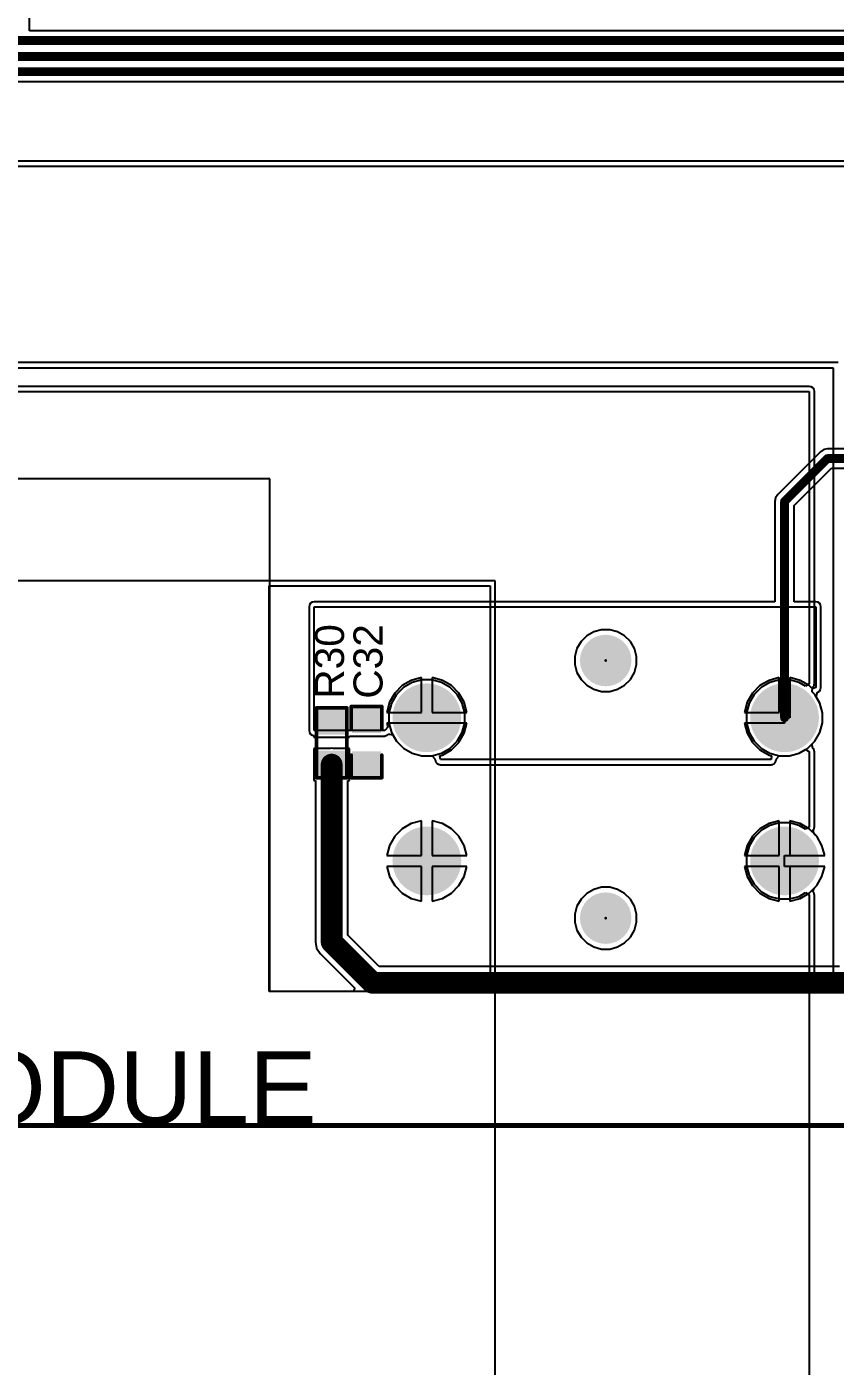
# Model space of a CAD drawing. Header units: millimetres. Extents: x -3 to 175, y -4 to 177.
# Drawn here: x 26.48 to 54.73, y 64.91 to 111.7 of the extents above; entities that cross this region are included whole.
import ezdxf

# ---------------------------------------------------------------- set-up
doc = ezdxf.new("R2010")
doc.units = ezdxf.units.MM
for name, color, linetype in [('BottomLayer', 5, 'Continuous'), ('BottomSolder', 6, 'Continuous'), ('MultiLayer', 9, 'Continuous'), ('PadHoleLayer', 156, 'Continuous'), ('TopLayer', 1, 'Continuous'), ('TopOverlay', 2, 'Continuous'), ('TopPaste', 8, 'Continuous'), ('TopSolder', 216, 'Continuous')]:
    doc.layers.add(name, color=color, linetype=linetype)
doc.styles.add('Arial', font='', dxfattribs={"height": 0.2})
doc.styles.get('Arial').set_extended_font_data('Arial')

# ---------------------------------------------------------------- blocks, each defined once
blk = doc.blocks.new('R___0603_28')
at = {"layer": 'TopLayer'}
for points in [[(-0.381, 0.4445), (-0.381, -0.4445), (-1.143, -0.4445), (-1.143, 0.4445)], [(1.143, 0.4445), (1.143, -0.4445), (0.381, -0.4445), (0.381, 0.4445)]]:
    blk.add_hatch(color=1, dxfattribs=at).paths.add_polyline_path(points)
at = {"layer": 'TopPaste'}
for points in [[(-0.381, 0.4445), (-0.381, -0.4445), (-1.143, -0.4445), (-1.143, 0.4445)], [(1.143, 0.4445), (1.143, -0.4445), (0.381, -0.4445), (0.381, 0.4445)]]:
    blk.add_hatch(color=8, dxfattribs=at).paths.add_polyline_path(points)
at = {"layer": 'TopSolder'}
for points in [[(-0.2794, 0.5461), (-0.2794, -0.5461), (-1.2446, -0.5461), (-1.2446, 0.5461)], [(1.2446, 0.5461), (1.2446, -0.5461), (0.2794, -0.5461), (0.2794, 0.5461)]]:
    blk.add_hatch(color=216, dxfattribs=at).paths.add_polyline_path(points)
at = {"layer": 'TopOverlay', "const_width": 0.127}
for points in [[(-1.2192, 0.5334), (-1.2192, -0.5334)], [(-1.2192, 0.5334), (1.2192, 0.5334)], [(1.2192, 0.5334), (1.2192, -0.5334)], [(-1.2192, -0.5334), (1.2192, -0.5334)]]:
    blk.add_lwpolyline(points, dxfattribs=at)
at = {"layer": 'TopOverlay', "const_width": 0.0635}
for points in [[(-1.25095, 0.5334, 1), (-1.18745, 0.5334, 1)], [(-1.25095, 0.5334, 1), (-1.18745, 0.5334, 1)], [(1.18745, 0.5334, 1), (1.25095, 0.5334, 1)], [(1.18745, 0.5334, 1), (1.25095, 0.5334, 1)], [(-1.25095, -0.5334, 1), (-1.18745, -0.5334, 1)], [(-1.25095, -0.5334, 1), (-1.18745, -0.5334, 1)], [(1.18745, -0.5334, 1), (1.25095, -0.5334, 1)], [(1.18745, -0.5334, 1), (1.25095, -0.5334, 1)]]:
    blk.add_lwpolyline(points, format="xyb", close=True, dxfattribs=at)
blk = doc.blocks.new('LHE10_20D0512_02_44')
at = {"layer": 'BottomLayer'}
h = blk.add_hatch(color=5, dxfattribs=at)
edge = h.paths.add_edge_path()
edge.add_arc((-23.5, 17.5), 1.5, 0, 360)
h = blk.add_hatch(color=5, dxfattribs=at)
edge = h.paths.add_edge_path()
edge.add_arc((23.25, 10), 1.25, 90, 270)
edge.add_line((23.25, 8.75), (23.75, 8.75))
edge.add_arc((23.75, 10), 1.25, 270, 450)
edge.add_line((23.75, 11.25), (23.25, 11.25))
h = blk.add_hatch(color=5, dxfattribs=at)
edge = h.paths.add_edge_path()
edge.add_arc((23.25, 5), 1.25, 90, 270)
edge.add_line((23.25, 3.75), (23.75, 3.75))
edge.add_arc((23.75, 5), 1.25, 270, 450)
edge.add_line((23.75, 6.25), (23.25, 6.25))
h = blk.add_hatch(color=5, dxfattribs=at)
edge = h.paths.add_edge_path()
edge.add_arc((-23.5, 0), 1.5, 0, 360)
h = blk.add_hatch(color=5, dxfattribs=at)
edge = h.paths.add_edge_path()
edge.add_arc((23.25, -5), 1.25, 90, 270)
edge.add_line((23.25, -6.25), (23.75, -6.25))
edge.add_arc((23.75, -5), 1.25, 270, 450)
edge.add_line((23.75, -3.75), (23.25, -3.75))
h = blk.add_hatch(color=5, dxfattribs=at)
edge = h.paths.add_edge_path()
edge.add_arc((23.25, -10), 1.25, 90, 270)
edge.add_line((23.25, -11.25), (23.75, -11.25))
edge.add_arc((23.75, -10), 1.25, 270, 450)
edge.add_line((23.75, -8.75), (23.25, -8.75))
h = blk.add_hatch(color=5, dxfattribs=at)
edge = h.paths.add_edge_path()
edge.add_arc((-23.5, -17.5), 1.5, 0, 360)
at = {"layer": 'BottomSolder'}
h = blk.add_hatch(color=6, dxfattribs=at)
edge = h.paths.add_edge_path()
edge.add_arc((-23.5, 17.5), 1.602, 0, 360)
h = blk.add_hatch(color=6, dxfattribs=at)
edge = h.paths.add_edge_path()
edge.add_arc((23.25, 10), 1.352, 90, 270)
edge.add_line((23.25, 8.648), (23.75, 8.648))
edge.add_arc((23.75, 10), 1.352, 270, 450)
edge.add_line((23.75, 11.352), (23.25, 11.352))
h = blk.add_hatch(color=6, dxfattribs=at)
edge = h.paths.add_edge_path()
edge.add_arc((23.25, 5), 1.352, 90, 270)
edge.add_line((23.25, 3.648), (23.75, 3.648))
edge.add_arc((23.75, 5), 1.352, 270, 450)
edge.add_line((23.75, 6.352), (23.25, 6.352))
h = blk.add_hatch(color=6, dxfattribs=at)
edge = h.paths.add_edge_path()
edge.add_arc((-23.5, 0), 1.602, 0, 360)
h = blk.add_hatch(color=6, dxfattribs=at)
edge = h.paths.add_edge_path()
edge.add_arc((23.25, -5), 1.352, 90, 270)
edge.add_line((23.25, -6.352), (23.75, -6.352))
edge.add_arc((23.75, -5), 1.352, 270, 450)
edge.add_line((23.75, -3.648), (23.25, -3.648))
h = blk.add_hatch(color=6, dxfattribs=at)
edge = h.paths.add_edge_path()
edge.add_arc((23.25, -10), 1.352, 90, 270)
edge.add_line((23.25, -11.352), (23.75, -11.352))
edge.add_arc((23.75, -10), 1.352, 270, 450)
edge.add_line((23.75, -8.648), (23.25, -8.648))
h = blk.add_hatch(color=6, dxfattribs=at)
edge = h.paths.add_edge_path()
edge.add_arc((-23.5, -17.5), 1.602, 0, 360)
at = {"layer": 'MultiLayer'}
h = blk.add_hatch(color=9, dxfattribs=at)
edge = h.paths.add_edge_path()
edge.add_arc((-23.5, 17.5), 1.5, 0, 360)
h = blk.add_hatch(color=9, dxfattribs=at)
edge = h.paths.add_edge_path()
edge.add_arc((23.25, 10), 1.25, 90, 270)
edge.add_line((23.25, 8.75), (23.75, 8.75))
edge.add_arc((23.75, 10), 1.25, 270, 450)
edge.add_line((23.75, 11.25), (23.25, 11.25))
h = blk.add_hatch(color=9, dxfattribs=at)
edge = h.paths.add_edge_path()
edge.add_arc((23.25, 5), 1.25, 90, 270)
edge.add_line((23.25, 3.75), (23.75, 3.75))
edge.add_arc((23.75, 5), 1.25, 270, 450)
edge.add_line((23.75, 6.25), (23.25, 6.25))
h = blk.add_hatch(color=9, dxfattribs=at)
edge = h.paths.add_edge_path()
edge.add_arc((-23.5, 0), 1.5, 0, 360)
h = blk.add_hatch(color=9, dxfattribs=at)
edge = h.paths.add_edge_path()
edge.add_arc((23.25, -5), 1.25, 90, 270)
edge.add_line((23.25, -6.25), (23.75, -6.25))
edge.add_arc((23.75, -5), 1.25, 270, 450)
edge.add_line((23.75, -3.75), (23.25, -3.75))
h = blk.add_hatch(color=9, dxfattribs=at)
edge = h.paths.add_edge_path()
edge.add_arc((23.25, -10), 1.25, 90, 270)
edge.add_line((23.25, -11.25), (23.75, -11.25))
edge.add_arc((23.75, -10), 1.25, 270, 450)
edge.add_line((23.75, -8.75), (23.25, -8.75))
h = blk.add_hatch(color=9, dxfattribs=at)
edge = h.paths.add_edge_path()
edge.add_arc((-23.5, -17.5), 1.5, 0, 360)
at = {"layer": 'PadHoleLayer'}
h = blk.add_hatch(color=156, dxfattribs=at)
edge = h.paths.add_edge_path()
edge.add_arc((-23.5, 17.5), 0.75, 0, 360)
h = blk.add_hatch(color=156, dxfattribs=at)
edge = h.paths.add_edge_path()
edge.add_arc((23.5, 10), 0.75, 0, 360)
h = blk.add_hatch(color=156, dxfattribs=at)
edge = h.paths.add_edge_path()
edge.add_arc((23.5, 5), 0.75, 0, 360)
h = blk.add_hatch(color=156, dxfattribs=at)
edge = h.paths.add_edge_path()
edge.add_arc((-23.5, 0), 0.75, 0, 360)
h = blk.add_hatch(color=156, dxfattribs=at)
edge = h.paths.add_edge_path()
edge.add_arc((23.5, -5), 0.75, 0, 360)
h = blk.add_hatch(color=156, dxfattribs=at)
edge = h.paths.add_edge_path()
edge.add_arc((23.5, -10), 0.75, 0, 360)
h = blk.add_hatch(color=156, dxfattribs=at)
edge = h.paths.add_edge_path()
edge.add_arc((-23.5, -17.5), 0.75, 0, 360)
at = {"layer": 'TopLayer'}
h = blk.add_hatch(color=1, dxfattribs=at)
edge = h.paths.add_edge_path()
edge.add_arc((-23.5, 17.5), 1.5, 0, 360)
h = blk.add_hatch(color=1, dxfattribs=at)
edge = h.paths.add_edge_path()
edge.add_arc((23.25, 10), 1.25, 90, 270)
edge.add_line((23.25, 8.75), (23.75, 8.75))
edge.add_arc((23.75, 10), 1.25, 270, 450)
edge.add_line((23.75, 11.25), (23.25, 11.25))
h = blk.add_hatch(color=1, dxfattribs=at)
edge = h.paths.add_edge_path()
edge.add_arc((23.25, 5), 1.25, 90, 270)
edge.add_line((23.25, 3.75), (23.75, 3.75))
edge.add_arc((23.75, 5), 1.25, 270, 450)
edge.add_line((23.75, 6.25), (23.25, 6.25))
h = blk.add_hatch(color=1, dxfattribs=at)
edge = h.paths.add_edge_path()
edge.add_arc((-23.5, 0), 1.5, 0, 360)
h = blk.add_hatch(color=1, dxfattribs=at)
edge = h.paths.add_edge_path()
edge.add_arc((23.25, -5), 1.25, 90, 270)
edge.add_line((23.25, -6.25), (23.75, -6.25))
edge.add_arc((23.75, -5), 1.25, 270, 450)
edge.add_line((23.75, -3.75), (23.25, -3.75))
h = blk.add_hatch(color=1, dxfattribs=at)
edge = h.paths.add_edge_path()
edge.add_arc((23.25, -10), 1.25, 90, 270)
edge.add_line((23.25, -11.25), (23.75, -11.25))
edge.add_arc((23.75, -10), 1.25, 270, 450)
edge.add_line((23.75, -8.75), (23.25, -8.75))
h = blk.add_hatch(color=1, dxfattribs=at)
edge = h.paths.add_edge_path()
edge.add_arc((-23.5, -17.5), 1.5, 0, 360)
at = {"layer": 'TopSolder'}
h = blk.add_hatch(color=216, dxfattribs=at)
edge = h.paths.add_edge_path()
edge.add_arc((-23.5, 17.5), 1.602, 0, 360)
h = blk.add_hatch(color=216, dxfattribs=at)
edge = h.paths.add_edge_path()
edge.add_arc((23.25, 10), 1.352, 90, 270)
edge.add_line((23.25, 8.648), (23.75, 8.648))
edge.add_arc((23.75, 10), 1.352, 270, 450)
edge.add_line((23.75, 11.352), (23.25, 11.352))
h = blk.add_hatch(color=216, dxfattribs=at)
edge = h.paths.add_edge_path()
edge.add_arc((23.25, 5), 1.352, 90, 270)
edge.add_line((23.25, 3.648), (23.75, 3.648))
edge.add_arc((23.75, 5), 1.352, 270, 450)
edge.add_line((23.75, 6.352), (23.25, 6.352))
h = blk.add_hatch(color=216, dxfattribs=at)
edge = h.paths.add_edge_path()
edge.add_arc((-23.5, 0), 1.602, 0, 360)
h = blk.add_hatch(color=216, dxfattribs=at)
edge = h.paths.add_edge_path()
edge.add_arc((23.25, -5), 1.352, 90, 270)
edge.add_line((23.25, -6.352), (23.75, -6.352))
edge.add_arc((23.75, -5), 1.352, 270, 450)
edge.add_line((23.75, -3.648), (23.25, -3.648))
h = blk.add_hatch(color=216, dxfattribs=at)
edge = h.paths.add_edge_path()
edge.add_arc((23.25, -10), 1.352, 90, 270)
edge.add_line((23.25, -11.352), (23.75, -11.352))
edge.add_arc((23.75, -10), 1.352, 270, 450)
edge.add_line((23.75, -8.648), (23.25, -8.648))
h = blk.add_hatch(color=216, dxfattribs=at)
edge = h.paths.add_edge_path()
edge.add_arc((-23.5, -17.5), 1.602, 0, 360)
at = {"layer": 'TopOverlay', "const_width": 0.175}
for points in [[(-27.75, 22.75), (27.75, 22.75)], [(-27.75, -22.75), (-27.75, 22.75)], [(27.75, -17.032), (27.75, 22.75)], [(-18.547, 16.98), (-18.547, 18.692)], [(-19.467, 16.98), (-17.626, 16.98)], [(-19.009, 16.467), (-18.085, 16.467)], [(-18.829, 15.874), (-18.265, 15.874)], [(22.032, -22.75), (27.75, -17.032)], [(-27.75, -22.75), (22.032, -22.75)]]:
    blk.add_lwpolyline(points, dxfattribs=at)
at = {"layer": 'TopOverlay', "const_width": 0.0875}
for points in [[(-27.794, 22.75, 1), (-27.706, 22.75, 1)], [(-27.794, 22.75, 1), (-27.706, 22.75, 1)], [(27.706, 22.75, 1), (27.794, 22.75, 1)], [(27.706, 22.75, 1), (27.794, 22.75, 1)], [(-18.591, 18.692, 1), (-18.503, 18.692, 1)], [(-19.511, 16.98, 1), (-19.424, 16.98, 1)], [(-18.591, 16.98, 1), (-18.503, 16.98, 1)], [(-17.67, 16.98, 1), (-17.583, 16.98, 1)], [(-19.053, 16.467, 1), (-18.965, 16.467, 1)], [(-18.129, 16.467, 1), (-18.041, 16.467, 1)], [(-18.872, 15.874, 1), (-18.785, 15.874, 1)], [(-18.309, 15.874, 1), (-18.221, 15.874, 1)], [(27.706, -17.032, 1), (27.794, -17.032, 1)], [(27.706, -17.032, 1), (27.794, -17.032, 1)], [(-27.794, -22.75, 1), (-27.706, -22.75, 1)], [(-27.794, -22.75, 1), (-27.706, -22.75, 1)], [(21.988, -22.75, 1), (22.076, -22.75, 1)], [(21.988, -22.75, 1), (22.076, -22.75, 1)]]:
    blk.add_lwpolyline(points, format="xyb", close=True, dxfattribs=at)
at = {"layer": 'TopOverlay'}
for s, p in [('-Vo1', (16.071, 9.184)), ('+Vo1', (16.071, 4.207)), ('AC(N)', (-19.897, -1.044)), ('LHE10-20D0512-02', (-8.179, -0.889)), ('-Vo2', (15.428, -5.746)), ('+Vo2', (15.428, -10.723)), ('AC(L)', (-19.81, -18.123))]:
    blk.add_text(s, height=1.5, rotation=360, dxfattribs=at).set_placement(p)
blk = doc.blocks.new('B3F_4055_B_59')
at = {"layer": 'BottomLayer'}
h = blk.add_hatch(color=5, dxfattribs=at)
edge = h.paths.add_edge_path()
edge.add_arc((-6.25, 2.5), 1.15, 0, 360)
h = blk.add_hatch(color=5, dxfattribs=at)
edge = h.paths.add_edge_path()
edge.add_arc((6.25, 2.5), 1.15, 0, 360)
h = blk.add_hatch(color=5, dxfattribs=at)
edge = h.paths.add_edge_path()
edge.add_arc((-6.25, -2.5), 1.15, 0, 360)
h = blk.add_hatch(color=5, dxfattribs=at)
edge = h.paths.add_edge_path()
edge.add_arc((6.25, -2.5), 1.15, 0, 360)
at = {"layer": 'BottomSolder'}
h = blk.add_hatch(color=6, dxfattribs=at)
edge = h.paths.add_edge_path()
edge.add_arc((0, 4.5), 0.0508, 0, 360)
h = blk.add_hatch(color=6, dxfattribs=at)
edge = h.paths.add_edge_path()
edge.add_arc((-6.25, 2.5), 1.201, 0, 360)
h = blk.add_hatch(color=6, dxfattribs=at)
edge = h.paths.add_edge_path()
edge.add_arc((6.25, 2.5), 1.201, 0, 360)
h = blk.add_hatch(color=6, dxfattribs=at)
edge = h.paths.add_edge_path()
edge.add_arc((-6.25, -2.5), 1.201, 0, 360)
h = blk.add_hatch(color=6, dxfattribs=at)
edge = h.paths.add_edge_path()
edge.add_arc((6.25, -2.5), 1.201, 0, 360)
h = blk.add_hatch(color=6, dxfattribs=at)
edge = h.paths.add_edge_path()
edge.add_arc((0, -4.5), 0.0508, 0, 360)
at = {"layer": 'MultiLayer'}
h = blk.add_hatch(color=9, dxfattribs=at)
edge = h.paths.add_edge_path()
edge.add_arc((-6.25, 2.5), 1.15, 0, 360)
h = blk.add_hatch(color=9, dxfattribs=at)
edge = h.paths.add_edge_path()
edge.add_arc((6.25, 2.5), 1.15, 0, 360)
h = blk.add_hatch(color=9, dxfattribs=at)
edge = h.paths.add_edge_path()
edge.add_arc((-6.25, -2.5), 1.15, 0, 360)
h = blk.add_hatch(color=9, dxfattribs=at)
edge = h.paths.add_edge_path()
edge.add_arc((6.25, -2.5), 1.15, 0, 360)
at = {"layer": 'PadHoleLayer'}
h = blk.add_hatch(color=156, dxfattribs=at)
edge = h.paths.add_edge_path()
edge.add_arc((0, 4.5), 0.9, 0, 360)
h = blk.add_hatch(color=156, dxfattribs=at)
edge = h.paths.add_edge_path()
edge.add_arc((-6.25, 2.5), 0.65, 0, 360)
h = blk.add_hatch(color=156, dxfattribs=at)
edge = h.paths.add_edge_path()
edge.add_arc((6.25, 2.5), 0.65, 0, 360)
h = blk.add_hatch(color=156, dxfattribs=at)
edge = h.paths.add_edge_path()
edge.add_arc((-6.25, -2.5), 0.65, 0, 360)
h = blk.add_hatch(color=156, dxfattribs=at)
edge = h.paths.add_edge_path()
edge.add_arc((6.25, -2.5), 0.65, 0, 360)
h = blk.add_hatch(color=156, dxfattribs=at)
edge = h.paths.add_edge_path()
edge.add_arc((0, -4.5), 0.9, 0, 360)
at = {"layer": 'TopLayer'}
h = blk.add_hatch(color=1, dxfattribs=at)
edge = h.paths.add_edge_path()
edge.add_arc((-6.25, 2.5), 1.15, 0, 360)
h = blk.add_hatch(color=1, dxfattribs=at)
edge = h.paths.add_edge_path()
edge.add_arc((6.25, 2.5), 1.15, 0, 360)
h = blk.add_hatch(color=1, dxfattribs=at)
edge = h.paths.add_edge_path()
edge.add_arc((-6.25, -2.5), 1.15, 0, 360)
h = blk.add_hatch(color=1, dxfattribs=at)
edge = h.paths.add_edge_path()
edge.add_arc((6.25, -2.5), 1.15, 0, 360)
at = {"layer": 'TopSolder'}
h = blk.add_hatch(color=216, dxfattribs=at)
edge = h.paths.add_edge_path()
edge.add_arc((0, 4.5), 0.0508, 0, 360)
h = blk.add_hatch(color=216, dxfattribs=at)
edge = h.paths.add_edge_path()
edge.add_arc((-6.25, 2.5), 1.201, 0, 360)
h = blk.add_hatch(color=216, dxfattribs=at)
edge = h.paths.add_edge_path()
edge.add_arc((6.25, 2.5), 1.201, 0, 360)
h = blk.add_hatch(color=216, dxfattribs=at)
edge = h.paths.add_edge_path()
edge.add_arc((-6.25, -2.5), 1.201, 0, 360)
h = blk.add_hatch(color=216, dxfattribs=at)
edge = h.paths.add_edge_path()
edge.add_arc((6.25, -2.5), 1.201, 0, 360)
h = blk.add_hatch(color=216, dxfattribs=at)
edge = h.paths.add_edge_path()
edge.add_arc((0, -4.5), 0.0508, 0, 360)
blk = doc.blocks.new('C___0603_143')
at = {"layer": 'TopLayer'}
for points in [[(-0.381, 0.445), (-0.381, -0.445), (-1.143, -0.445), (-1.143, 0.445)], [(1.143, 0.445), (1.143, -0.445), (0.381, -0.445), (0.381, 0.445)]]:
    blk.add_hatch(color=1, dxfattribs=at).paths.add_polyline_path(points)
at = {"layer": 'TopPaste'}
for points in [[(-0.381, 0.445), (-0.381, -0.445), (-1.143, -0.445), (-1.143, 0.445)], [(1.143, 0.445), (1.143, -0.445), (0.381, -0.445), (0.381, 0.445)]]:
    blk.add_hatch(color=8, dxfattribs=at).paths.add_polyline_path(points)
at = {"layer": 'TopSolder'}
for points in [[(-0.321, 0.504), (-0.321, -0.504), (-1.203, -0.504), (-1.203, 0.504)], [(1.203, 0.504), (1.203, -0.504), (0.321, -0.504), (0.321, 0.504)]]:
    blk.add_hatch(color=216, dxfattribs=at).paths.add_polyline_path(points)
at = {"layer": 'TopOverlay', "const_width": 0.127}
for points in [[(-0.457, 0.533), (-1.245, 0.533)], [(-1.245, -0.533), (-1.245, 0.533)], [(1.245, 0.533), (0.457, 0.533)], [(1.245, -0.533), (1.245, 0.533)], [(-0.457, -0.533), (-1.245, -0.533)], [(1.245, -0.533), (0.457, -0.533)]]:
    blk.add_lwpolyline(points, dxfattribs=at)
at = {"layer": 'TopOverlay', "const_width": 0.0635}
for points in [[(-1.276, 0.533, 1), (-1.213, 0.533, 1)], [(-1.276, 0.533, 1), (-1.213, 0.533, 1)], [(-0.489, 0.533, 1), (-0.425, 0.533, 1)], [(0.425, 0.533, 1), (0.489, 0.533, 1)], [(1.213, 0.533, 1), (1.276, 0.533, 1)], [(1.213, 0.533, 1), (1.276, 0.533, 1)], [(-1.276, -0.533, 1), (-1.213, -0.533, 1)], [(-1.276, -0.533, 1), (-1.213, -0.533, 1)], [(-0.489, -0.533, 1), (-0.425, -0.533, 1)], [(0.425, -0.533, 1), (0.489, -0.533, 1)], [(1.213, -0.533, 1), (1.276, -0.533, 1)], [(1.213, -0.533, 1), (1.276, -0.533, 1)]]:
    blk.add_lwpolyline(points, format="xyb", close=True, dxfattribs=at)

msp = doc.modelspace()

# ---------------------------------------------------------------- linework, layer by layer
at = {"layer": 'BottomLayer'}
for p, q in [((26.572, 111.563), (26.572, 123.088)), ((60.584, 111.563), (26.572, 111.563)), ((17.996, 109.798), (60.996, 109.798)), ((73.16, 107.014), (16.053, 107.014)), ((16.053, 106.832), (73.16, 106.832)), ((54.839, 99.974), (16.071, 99.974)), ((16.071, 99.793), (54.657, 99.793)), ((54.657, 99.793), (54.657, 78.003)), ((13.716, 98.958), (53.823, 98.958)), ((53.823, 99.14), (13.897, 99.14)), ((53.892, 99.126), (53.823, 99.14)), ((53.823, 98.958), (53.823, 88.747)), ((53.951, 99.087), (53.892, 99.126)), ((53.99, 99.028), (53.951, 99.087)), ((54.004, 98.958), (53.99, 99.028)), ((54.004, 88.747), (54.004, 98.958)), ((42.85, 92.354), (-2.814, 92.354)), ((42.85, 38.049), (42.85, 92.354)), ((34.95, 78.003), (34.95, 92.173)), ((34.95, 92.173), (42.669, 92.173)), ((42.669, 92.173), (42.669, 78.003)), ((46.049, 90.427), (45.848, 90.227)), ((46.295, 90.569), (46.049, 90.427)), ((46.569, 90.643), (46.295, 90.569)), ((46.853, 90.643), (46.569, 90.643)), ((47.127, 90.569), (46.853, 90.643)), ((47.372, 90.427), (47.127, 90.569)), ((47.573, 90.227), (47.372, 90.427)), ((45.706, 89.981), (45.633, 89.707)), ((45.848, 90.227), (45.706, 89.981)), ((47.715, 89.981), (47.573, 90.227)), ((47.788, 89.707), (47.715, 89.981)), ((45.633, 89.707), (45.633, 89.423)), ((45.633, 89.423), (45.706, 89.149)), ((47.715, 89.149), (47.788, 89.423)), ((47.788, 89.423), (47.788, 89.707)), ((45.706, 89.149), (45.848, 88.903)), ((47.573, 88.903), (47.715, 89.149)), ((39.645, 88.627), (39.398, 88.38)), ((39.948, 88.802), (39.645, 88.627)), ((40.286, 88.892), (39.948, 88.802)), ((40.636, 88.892), (40.286, 88.892)), ((40.973, 88.802), (40.636, 88.892)), ((41.276, 88.627), (40.973, 88.802)), ((41.523, 88.38), (41.276, 88.627)), ((45.848, 88.903), (46.049, 88.702)), ((46.049, 88.702), (46.295, 88.56)), ((46.295, 88.56), (46.569, 88.487)), ((46.569, 88.487), (46.853, 88.487)), ((46.853, 88.487), (47.127, 88.56)), ((47.127, 88.56), (47.372, 88.702)), ((47.372, 88.702), (47.573, 88.903)), ((52.145, 88.627), (51.898, 88.38)), ((52.448, 88.802), (52.145, 88.627)), ((52.786, 88.892), (52.448, 88.802)), ((53.135, 88.892), (52.786, 88.892)), ((53.473, 88.802), (53.135, 88.892)), ((53.696, 88.673), (53.473, 88.802)), ((53.823, 88.747), (53.696, 88.673)), ((53.931, 88.533), (53.951, 88.618)), ((53.931, 88.472), (53.931, 88.533)), ((54.023, 88.38), (53.931, 88.472)), ((53.951, 88.618), (53.957, 88.628)), ((53.957, 88.628), (53.966, 88.636)), ((53.966, 88.636), (53.977, 88.658)), ((53.977, 88.658), (53.99, 88.677)), ((53.99, 88.677), (53.992, 88.689)), ((53.992, 88.689), (53.998, 88.7)), ((53.998, 88.7), (53.999, 88.723)), ((53.999, 88.723), (54.004, 88.747)), ((39.223, 88.077), (39.133, 87.739)), ((39.398, 88.38), (39.223, 88.077)), ((41.698, 88.077), (41.523, 88.38)), ((41.789, 87.739), (41.698, 88.077)), ((51.723, 88.077), (51.633, 87.739)), ((51.898, 88.38), (51.723, 88.077)), ((54.198, 88.077), (54.023, 88.38)), ((54.288, 87.739), (54.198, 88.077)), ((39.133, 87.739), (39.133, 87.39)), ((41.789, 87.39), (41.789, 87.739)), ((51.633, 87.739), (51.633, 87.39)), ((54.288, 87.39), (54.288, 87.739)), ((39.133, 87.39), (39.223, 87.052)), ((39.223, 87.052), (39.398, 86.749)), ((41.523, 86.749), (41.698, 87.052)), ((41.698, 87.052), (41.789, 87.39)), ((51.633, 87.39), (51.723, 87.052)), ((51.723, 87.052), (51.898, 86.749)), ((54.023, 86.749), (54.198, 87.052)), ((54.198, 87.052), (54.288, 87.39)), ((39.398, 86.749), (39.645, 86.502)), ((41.276, 86.502), (41.523, 86.749)), ((51.898, 86.749), (52.145, 86.502)), ((53.931, 86.657), (54.023, 86.749)), ((53.931, 86.596), (53.931, 86.657)), ((53.951, 86.51), (53.931, 86.596)), ((39.645, 86.502), (39.948, 86.327)), ((39.948, 86.327), (40.286, 86.237)), ((40.286, 86.237), (40.636, 86.237)), ((40.636, 86.237), (40.973, 86.327)), ((40.973, 86.327), (41.276, 86.502)), ((52.145, 86.502), (52.448, 86.327)), ((52.448, 86.327), (52.786, 86.237)), ((52.786, 86.237), (53.135, 86.237)), ((53.135, 86.237), (53.473, 86.327)), ((53.473, 86.327), (53.696, 86.456)), ((53.696, 86.456), (53.823, 86.382)), ((53.823, 86.382), (53.823, 83.747)), ((53.957, 86.501), (53.951, 86.51)), ((53.966, 86.493), (53.957, 86.501)), ((53.977, 86.471), (53.966, 86.493)), ((53.99, 86.452), (53.977, 86.471)), ((53.992, 86.44), (53.99, 86.452)), ((53.998, 86.429), (53.992, 86.44)), ((53.999, 86.406), (53.998, 86.429)), ((54.004, 86.382), (53.999, 86.406)), ((54.004, 83.747), (54.004, 86.382)), ((39.919, 83.873), (39.599, 83.688)), ((40.27, 83.967), (39.919, 83.873)), ((40.27, 82.755), (40.27, 83.967)), ((41.003, 83.873), (40.651, 83.967)), ((40.651, 83.967), (40.651, 82.755)), ((41.323, 83.688), (41.003, 83.873)), ((52.448, 83.802), (52.145, 83.627)), ((52.786, 83.892), (52.448, 83.802)), ((53.135, 83.892), (52.786, 83.892)), ((53.473, 83.802), (53.135, 83.892)), ((53.696, 83.673), (53.473, 83.802)), ((39.337, 83.427), (39.152, 83.106)), ((39.599, 83.688), (39.337, 83.427)), ((41.584, 83.427), (41.323, 83.688)), ((41.769, 83.106), (41.584, 83.427)), ((51.898, 83.38), (51.723, 83.077)), ((52.145, 83.627), (51.898, 83.38)), ((53.823, 83.747), (53.696, 83.673)), ((53.966, 83.636), (53.977, 83.658)), ((53.988, 83.543), (53.966, 83.636)), ((53.977, 83.658), (53.99, 83.677)), ((54.007, 83.503), (53.988, 83.543)), ((53.99, 83.677), (53.992, 83.689)), ((53.992, 83.689), (53.998, 83.7)), ((53.998, 83.7), (53.999, 83.723)), ((53.999, 83.723), (54.004, 83.747)), ((54.084, 83.427), (54.007, 83.503)), ((54.269, 83.106), (54.084, 83.427)), ((39.152, 83.106), (39.058, 82.755)), ((41.863, 82.755), (41.769, 83.106)), ((51.723, 83.077), (51.633, 82.739)), ((54.363, 82.755), (54.269, 83.106)), ((39.058, 82.755), (40.27, 82.755)), ((40.27, 82.374), (39.058, 82.374)), ((39.058, 82.374), (39.152, 82.023)), ((40.27, 81.162), (40.27, 82.374)), ((40.651, 82.755), (41.863, 82.755)), ((41.863, 82.374), (40.651, 82.374)), ((40.651, 82.374), (40.651, 81.162)), ((41.769, 82.023), (41.863, 82.374)), ((51.633, 82.739), (51.633, 82.39)), ((51.633, 82.39), (51.723, 82.052)), ((52.961, 82.374), (52.961, 82.755)), ((52.961, 82.755), (54.363, 82.755)), ((54.363, 82.374), (52.961, 82.374)), ((54.269, 82.023), (54.363, 82.374)), ((39.152, 82.023), (39.337, 81.702)), ((41.584, 81.702), (41.769, 82.023)), ((51.723, 82.052), (51.898, 81.749)), ((54.084, 81.702), (54.269, 82.023)), ((39.337, 81.702), (39.599, 81.441)), ((39.599, 81.441), (39.919, 81.256)), ((41.003, 81.256), (41.323, 81.441)), ((41.323, 81.441), (41.584, 81.702)), ((46.049, 81.427), (45.848, 81.226)), ((46.295, 81.569), (46.049, 81.427)), ((46.569, 81.642), (46.295, 81.569)), ((46.853, 81.642), (46.569, 81.642)), ((47.127, 81.569), (46.853, 81.642)), ((47.372, 81.427), (47.127, 81.569)), ((47.573, 81.226), (47.372, 81.427)), ((51.898, 81.749), (52.145, 81.502)), ((52.145, 81.502), (52.448, 81.327)), ((53.473, 81.327), (53.696, 81.456)), ((53.696, 81.456), (53.823, 81.382)), ((53.966, 81.493), (53.988, 81.586)), ((53.977, 81.471), (53.966, 81.493)), ((53.99, 81.452), (53.977, 81.471)), ((53.988, 81.586), (54.007, 81.626)), ((53.992, 81.44), (53.99, 81.452)), ((53.998, 81.429), (53.992, 81.44)), ((53.999, 81.406), (53.998, 81.429)), ((54.007, 81.626), (54.084, 81.702)), ((39.919, 81.256), (40.27, 81.162)), ((40.651, 81.162), (41.003, 81.256)), ((45.706, 80.98), (45.633, 80.706)), ((45.848, 81.226), (45.706, 80.98)), ((47.715, 80.98), (47.573, 81.226)), ((47.788, 80.706), (47.715, 80.98)), ((52.448, 81.327), (52.786, 81.237)), ((52.786, 81.237), (53.135, 81.237)), ((53.135, 81.237), (53.473, 81.327)), ((53.823, 81.382), (53.823, 43.155)), ((54.004, 81.382), (53.999, 81.406)), ((54.004, 78.003), (54.004, 81.382)), ((45.633, 80.706), (45.633, 80.423)), ((47.788, 80.423), (47.788, 80.706)), ((45.633, 80.423), (45.706, 80.148)), ((45.706, 80.148), (45.848, 79.903)), ((47.573, 79.903), (47.715, 80.148)), ((47.715, 80.148), (47.788, 80.423)), ((45.848, 79.903), (46.049, 79.702)), ((46.049, 79.702), (46.295, 79.56)), ((46.295, 79.56), (46.569, 79.487)), ((46.853, 79.487), (47.127, 79.56)), ((47.127, 79.56), (47.372, 79.702)), ((47.372, 79.702), (47.573, 79.903)), ((46.569, 79.487), (46.853, 79.487)), ((42.669, 78.003), (34.95, 78.003)), ((54.657, 78.003), (54.004, 78.003))]:
    msp.add_line(p, q, dxfattribs=at)
at = {"layer": 'BottomLayer', "const_width": 0.305}
for points in [[(17.148, 111.227), (60.723, 111.227)], [(17.272, 110.668), (60.847, 110.668)], [(17.856, 110.134), (60.996, 110.134)]]:
    msp.add_lwpolyline(points, dxfattribs=at)
at = {"layer": 'TopLayer'}
for p, q in [((54.329, 96.933), (54.22, 96.86)), ((54.458, 96.958), (54.329, 96.933)), ((68.949, 96.958), (54.458, 96.958)), ((54.458, 96.958), (54.458, 96.958)), ((54.22, 96.86), (52.722, 95.363)), ((53.297, 94.985), (54.597, 96.285)), ((54.597, 96.285), (69.012, 96.285)), ((34.976, 95.91), (-2.814, 95.91)), ((34.976, 78.003), (34.976, 95.91)), ((52.649, 95.253), (52.624, 95.124)), ((52.624, 95.124), (52.624, 91.621)), ((52.722, 95.363), (52.649, 95.253)), ((53.297, 91.621), (53.297, 94.985)), ((36.358, 91.509), (36.344, 91.44)), ((36.344, 91.44), (36.344, 87.122)), ((36.397, 91.568), (36.358, 91.509)), ((36.456, 91.607), (36.397, 91.568)), ((36.525, 91.621), (36.456, 91.607)), ((52.624, 91.621), (36.525, 91.621)), ((36.525, 87.122), (36.525, 91.44)), ((36.525, 91.44), (54.051, 91.44)), ((54.051, 91.621), (53.297, 91.621)), ((54.121, 91.607), (54.051, 91.621)), ((54.051, 91.44), (54.051, 88.625)), ((54.179, 91.568), (54.121, 91.607)), ((54.219, 91.509), (54.179, 91.568)), ((54.232, 91.44), (54.219, 91.509)), ((54.232, 88.625), (54.232, 91.44)), ((46.049, 90.427), (45.848, 90.227)), ((46.295, 90.569), (46.049, 90.427)), ((46.569, 90.643), (46.295, 90.569)), ((46.853, 90.643), (46.569, 90.643)), ((47.127, 90.569), (46.853, 90.643)), ((47.372, 90.427), (47.127, 90.569)), ((47.573, 90.227), (47.372, 90.427)), ((45.706, 89.981), (45.633, 89.707)), ((45.848, 90.227), (45.706, 89.981)), ((47.715, 89.981), (47.573, 90.227)), ((47.788, 89.707), (47.715, 89.981)), ((45.633, 89.707), (45.633, 89.423)), ((45.633, 89.423), (45.706, 89.149)), ((47.715, 89.149), (47.788, 89.423)), ((47.788, 89.423), (47.788, 89.707)), ((40.27, 88.967), (39.919, 88.873)), ((40.27, 87.755), (40.27, 88.967)), ((41.003, 88.873), (40.651, 88.967)), ((40.651, 88.967), (40.651, 87.755)), ((45.706, 89.149), (45.848, 88.903)), ((47.573, 88.903), (47.715, 89.149)), ((52.77, 88.967), (52.419, 88.873)), ((52.77, 87.755), (52.77, 88.967)), ((53.502, 88.873), (53.151, 88.967)), ((53.151, 88.967), (53.151, 87.564)), ((39.599, 88.688), (39.337, 88.427)), ((39.919, 88.873), (39.599, 88.688)), ((41.323, 88.688), (41.003, 88.873)), ((41.584, 88.427), (41.323, 88.688)), ((45.848, 88.903), (46.049, 88.702)), ((46.049, 88.702), (46.295, 88.56)), ((46.295, 88.56), (46.569, 88.487)), ((46.569, 88.487), (46.853, 88.487)), ((46.853, 88.487), (47.127, 88.56)), ((47.127, 88.56), (47.372, 88.702)), ((47.372, 88.702), (47.573, 88.903)), ((52.098, 88.688), (51.837, 88.427)), ((52.419, 88.873), (52.098, 88.688)), ((53.823, 88.688), (53.502, 88.873)), ((53.934, 88.577), (53.823, 88.688)), ((54.051, 88.625), (53.934, 88.577)), ((54.07, 88.299), (54.116, 88.455)), ((54.116, 88.455), (54.118, 88.457)), ((54.118, 88.457), (54.121, 88.458)), ((54.121, 88.458), (54.179, 88.497)), ((54.179, 88.497), (54.219, 88.556)), ((54.219, 88.556), (54.232, 88.625)), ((39.152, 88.106), (39.058, 87.755)), ((39.337, 88.427), (39.152, 88.106)), ((41.769, 88.106), (41.584, 88.427)), ((41.863, 87.755), (41.769, 88.106)), ((51.652, 88.106), (51.558, 87.755)), ((51.837, 88.427), (51.652, 88.106)), ((54.198, 88.077), (54.07, 88.299)), ((54.288, 87.739), (54.198, 88.077)), ((39.058, 87.755), (40.27, 87.755)), ((40.651, 87.755), (41.863, 87.755)), ((51.558, 87.755), (52.77, 87.755)), ((53.151, 87.564), (52.961, 87.564)), ((52.961, 87.564), (52.961, 87.374)), ((54.288, 87.39), (54.288, 87.739)), ((36.344, 87.122), (36.358, 87.053)), ((36.358, 87.053), (36.397, 86.994)), ((38.994, 87.122), (36.525, 87.122)), ((39.095, 87.237), (38.994, 87.122)), ((41.863, 87.374), (39.058, 87.374)), ((39.058, 87.374), (39.095, 87.237)), ((41.769, 87.023), (41.863, 87.374)), ((52.961, 87.374), (51.558, 87.374)), ((51.558, 87.374), (51.652, 87.023)), ((54.023, 86.749), (54.198, 87.052)), ((54.198, 87.052), (54.288, 87.39)), ((36.397, 86.994), (36.456, 86.955)), ((36.456, 86.955), (36.513, 86.943)), ((36.513, 86.943), (36.513, 86.893)), ((36.513, 86.893), (37.757, 86.893)), ((37.757, 86.893), (37.757, 86.919)), ((37.757, 86.919), (38.976, 86.919)), ((38.976, 86.919), (39.064, 86.955)), ((38.976, 86.919), (38.976, 86.919)), ((39.064, 86.955), (39.065, 86.956)), ((39.065, 86.956), (39.074, 86.959)), ((39.074, 86.959), (39.084, 86.966)), ((39.084, 86.966), (39.085, 86.968)), ((39.084, 86.966), (39.084, 86.966)), ((39.085, 86.968), (39.098, 86.977)), ((39.098, 86.977), (39.114, 86.988)), ((39.114, 86.988), (39.133, 86.995)), ((39.133, 86.995), (39.151, 86.998)), ((39.151, 86.998), (39.271, 86.97)), ((39.271, 86.97), (39.398, 86.749)), ((39.398, 86.749), (39.645, 86.502)), ((41.323, 86.441), (41.584, 86.702)), ((41.584, 86.702), (41.769, 87.023)), ((51.652, 87.023), (51.837, 86.702)), ((51.837, 86.702), (52.098, 86.441)), ((53.776, 86.502), (54.023, 86.749)), ((37.08, 86.487), (36.513, 86.487)), ((36.513, 86.487), (36.513, 85.369)), ((37.135, 86.498), (37.08, 86.487)), ((37.19, 86.487), (37.135, 86.498)), ((37.757, 86.487), (37.19, 86.487)), ((37.757, 85.369), (37.757, 86.487)), ((39.645, 86.502), (39.948, 86.327)), ((39.948, 86.327), (40.286, 86.237)), ((40.286, 86.237), (40.611, 86.237)), ((40.611, 86.237), (40.643, 86.23)), ((40.643, 86.23), (40.746, 86.135)), ((40.746, 86.135), (40.753, 86.082)), ((40.916, 86.233), (41.003, 86.256)), ((40.933, 86.106), (40.916, 86.233)), ((52.488, 86.106), (40.933, 86.106)), ((41.003, 86.256), (41.323, 86.441)), ((52.098, 86.441), (52.419, 86.256)), ((52.419, 86.256), (52.505, 86.233)), ((52.505, 86.233), (52.488, 86.106)), ((52.668, 86.082), (52.675, 86.135)), ((52.675, 86.135), (52.778, 86.23)), ((52.778, 86.23), (52.81, 86.237)), ((52.81, 86.237), (53.135, 86.237)), ((53.135, 86.237), (53.473, 86.327)), ((53.473, 86.327), (53.776, 86.502)), ((40.753, 86.082), (40.761, 86.06)), ((40.761, 86.06), (40.765, 86.037)), ((40.765, 86.037), (40.772, 86.027)), ((40.772, 86.027), (40.776, 86.015)), ((40.776, 86.015), (40.792, 85.998)), ((40.792, 85.998), (40.805, 85.978)), ((40.805, 85.978), (40.815, 85.971)), ((40.815, 85.971), (40.823, 85.962)), ((40.823, 85.962), (40.844, 85.952)), ((40.844, 85.952), (40.864, 85.939)), ((40.864, 85.939), (40.875, 85.936)), ((40.875, 85.936), (40.886, 85.931)), ((40.886, 85.931), (40.91, 85.929)), ((40.91, 85.929), (40.933, 85.925)), ((40.933, 85.925), (52.488, 85.925)), ((52.488, 85.925), (52.512, 85.929)), ((52.512, 85.929), (52.535, 85.931)), ((52.535, 85.931), (52.546, 85.936)), ((52.546, 85.936), (52.558, 85.939)), ((52.558, 85.939), (52.577, 85.952)), ((52.577, 85.952), (52.599, 85.962)), ((52.599, 85.962), (52.607, 85.971)), ((52.607, 85.971), (52.616, 85.978)), ((52.616, 85.978), (52.63, 85.998)), ((52.63, 85.998), (52.645, 86.015)), ((52.645, 86.015), (52.649, 86.027)), ((52.649, 86.027), (52.656, 86.037)), ((52.656, 86.037), (52.66, 86.06)), ((52.66, 86.06), (52.668, 86.082)), ((36.513, 85.369), (36.565, 85.369)), ((36.565, 85.369), (36.565, 79.731)), ((37.705, 79.967), (37.705, 85.369)), ((37.705, 85.369), (37.757, 85.369)), ((39.919, 83.873), (39.599, 83.688)), ((40.27, 83.967), (39.919, 83.873)), ((40.27, 82.755), (40.27, 83.967)), ((41.003, 83.873), (40.651, 83.967)), ((40.651, 83.967), (40.651, 82.755)), ((41.323, 83.688), (41.003, 83.873)), ((52.419, 83.873), (52.098, 83.688)), ((52.77, 83.967), (52.419, 83.873)), ((52.77, 82.755), (52.77, 83.967)), ((53.502, 83.873), (53.151, 83.967)), ((53.151, 83.967), (53.151, 82.755)), ((53.823, 83.688), (53.502, 83.873)), ((39.337, 83.427), (39.152, 83.106)), ((39.599, 83.688), (39.337, 83.427)), ((41.584, 83.427), (41.323, 83.688)), ((41.769, 83.106), (41.584, 83.427)), ((51.837, 83.427), (51.652, 83.106)), ((52.098, 83.688), (51.837, 83.427)), ((54.084, 83.427), (53.823, 83.688)), ((54.269, 83.106), (54.084, 83.427)), ((39.152, 83.106), (39.058, 82.755)), ((41.863, 82.755), (41.769, 83.106)), ((51.652, 83.106), (51.558, 82.755)), ((54.363, 82.755), (54.269, 83.106)), ((39.058, 82.755), (40.27, 82.755)), ((40.27, 82.374), (39.058, 82.374)), ((39.058, 82.374), (39.152, 82.023)), ((40.27, 81.162), (40.27, 82.374)), ((40.651, 82.755), (41.863, 82.755)), ((41.863, 82.374), (40.651, 82.374)), ((40.651, 82.374), (40.651, 81.162)), ((41.769, 82.023), (41.863, 82.374)), ((51.558, 82.755), (52.77, 82.755)), ((52.77, 82.374), (51.558, 82.374)), ((51.558, 82.374), (51.652, 82.023)), ((52.77, 81.162), (52.77, 82.374)), ((53.151, 82.755), (54.363, 82.755)), ((54.363, 82.374), (53.151, 82.374)), ((53.151, 82.374), (53.151, 81.162)), ((54.269, 82.023), (54.363, 82.374)), ((39.152, 82.023), (39.337, 81.702)), ((41.584, 81.702), (41.769, 82.023)), ((51.652, 82.023), (51.837, 81.702)), ((54.084, 81.702), (54.269, 82.023)), ((39.337, 81.702), (39.599, 81.441)), ((39.599, 81.441), (39.919, 81.256)), ((41.003, 81.256), (41.323, 81.441)), ((41.323, 81.441), (41.584, 81.702)), ((46.049, 81.427), (45.848, 81.226)), ((46.295, 81.569), (46.049, 81.427)), ((46.569, 81.642), (46.295, 81.569)), ((46.853, 81.642), (46.569, 81.642)), ((47.127, 81.569), (46.853, 81.642)), ((47.372, 81.427), (47.127, 81.569)), ((47.573, 81.226), (47.372, 81.427)), ((51.837, 81.702), (52.098, 81.441)), ((52.098, 81.441), (52.419, 81.256)), ((53.502, 81.256), (53.823, 81.441)), ((53.823, 81.441), (54.084, 81.702)), ((39.919, 81.256), (40.27, 81.162)), ((40.651, 81.162), (41.003, 81.256)), ((45.706, 80.98), (45.633, 80.706)), ((45.848, 81.226), (45.706, 80.98)), ((47.715, 80.98), (47.573, 81.226)), ((47.788, 80.706), (47.715, 80.98)), ((52.419, 81.256), (52.77, 81.162)), ((53.151, 81.162), (53.502, 81.256)), ((45.633, 80.706), (45.633, 80.423)), ((47.788, 80.423), (47.788, 80.706)), ((45.633, 80.423), (45.706, 80.148)), ((45.706, 80.148), (45.848, 79.903)), ((47.573, 79.903), (47.715, 80.148)), ((47.715, 80.148), (47.788, 80.423)), ((36.565, 79.731), (36.608, 79.513)), ((38.793, 78.878), (37.705, 79.967)), ((45.848, 79.903), (46.049, 79.702)), ((46.049, 79.702), (46.295, 79.56)), ((46.295, 79.56), (46.569, 79.487)), ((46.853, 79.487), (47.127, 79.56)), ((47.127, 79.56), (47.372, 79.702)), ((47.372, 79.702), (47.573, 79.903)), ((36.608, 79.513), (36.732, 79.328)), ((36.732, 79.328), (37.939, 78.121)), ((46.569, 79.487), (46.853, 79.487)), ((54.882, 78.878), (38.793, 78.878)), ((37.89, 78.003), (34.976, 78.003)), ((37.939, 78.121), (37.89, 78.003))]:
    msp.add_line(p, q, dxfattribs=at)
for points, const_width in [([(52.96, 95.124), (54.458, 96.622)], 0.305), ([(54.458, 96.622), (69.012, 96.622)], 0.305), ([(52.96, 87.565), (52.96, 95.124)], 0.305), ([(37.135, 79.731), (37.135, 85.928)], 0.762), ([(37.135, 79.731), (38.557, 78.308)], 0.762), ([(38.557, 78.308), (55.118, 78.308)], 0.762)]:
    msp.add_lwpolyline(points, dxfattribs=dict(at, const_width=const_width))
for points, const_width in [([(54.381, 96.622, 1), (54.534, 96.622, 1)], 0.152), ([(54.381, 96.622, 1), (54.534, 96.622, 1)], 0.152), ([(52.884, 95.124, 1), (53.037, 95.124, 1)], 0.152), ([(52.884, 95.124, 1), (53.037, 95.124, 1)], 0.152), ([(52.884, 87.565, 1), (53.037, 87.565, 1)], 0.152), ([(36.944, 85.928, 1), (37.325, 85.928, 1)], 0.381), ([(36.944, 79.731, 1), (37.325, 79.731, 1)], 0.381), ([(36.944, 79.731, 1), (37.325, 79.731, 1)], 0.381), ([(38.367, 78.308, 1), (38.748, 78.308, 1)], 0.381), ([(38.367, 78.308, 1), (38.748, 78.308, 1)], 0.381)]:
    msp.add_lwpolyline(points, format="xyb", close=True, dxfattribs=dict(at, const_width=const_width))

# ---------------------------------------------------------------- block references
for name, p in [('B3F_4055_B_59', (46.711, 85.065)), ('LHE10_20D0512_02_44', (33.283, 50.571))]:
    msp.add_blockref(name, p)
for name, p, rotation in [('R___0603_28', (37.135, 86.69), 90), ('C___0603_143', (38.354, 86.716), 270)]:
    msp.add_blockref(name, p, dxfattribs=dict(rotation=rotation))

# ---------------------------------------------------------------- texts
at = {"layer": 'TopOverlay', "style": 'Arial'}
for s, height, rotation, p in [('R30', 1.016, 90, (37.566, 88.232)), ('C32', 1.016, 90, (38.913, 88.232)), ('AC to DC MODULE', 2.54, 360, (5.461, 73.373))]:
    msp.add_text(s, height=height, rotation=rotation, dxfattribs=at).set_placement(p)

doc.saveas('drawing.dxf')
